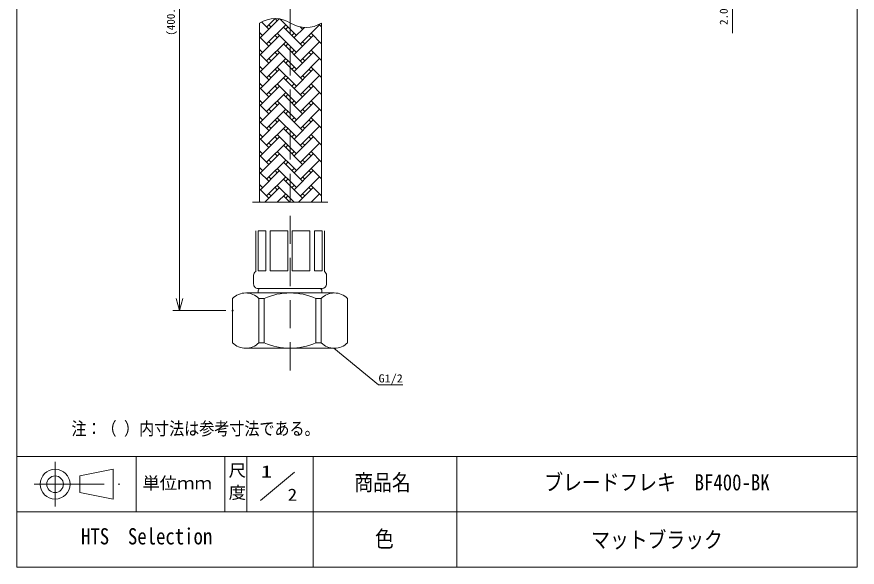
# Model space of a CAD drawing. Units: millimetres, scale not verified. Extents: x -380 to 380, y -554 to 554.
# Drawn here: x -380 to 380, y -554 to -56 of the extents above; entities that cross this region are included whole.
import ezdxf
from ezdxf.enums import TextEntityAlignment as Align

# ---------------------------------------------------------------- set-up
doc = ezdxf.new("R2010")
doc.units = ezdxf.units.MM
doc.header["$LTSCALE"] = 2
doc.header["$PDMODE"] = 32
doc.header["$PDSIZE"] = 0.8
doc.linetypes.add('USER1', pattern=[19.05, 12.7, -6.35])
doc.linetypes.add('USER2', pattern=[50.8, 31.75, -6.35, 6.35, -6.35])
doc.layers.add('0-0_0', color=7, linetype='Continuous', lineweight=15)
doc.layers.add('0-2_CLASS1', color=7, linetype='Continuous', lineweight=15)
doc.styles.add('ＭＳ ゴシック', font='')
doc.styles.get('ＭＳ ゴシック').set_extended_font_data('MS Gothic')

# ---------------------------------------------------------------- blocks, each defined once
blk = doc.blocks.new('_OPEN30')
at = {"layer": '0-0_0'}
blk.add_line((0, 0), (-4, 0), dxfattribs=at)
blk.add_lwpolyline([(-4, 1.0718), (0, 0), (-4, -1.0718)], dxfattribs=at)

msp = doc.modelspace()

# ---------------------------------------------------------------- linework, layer by layer
at = {"layer": '0-0_0', "linetype": 'USER1'}
msp.add_line((-132.857, -376.081), (-132.857, 263.919), dxfattribs=at)
at = {"layer": '0-0_0'}
for p, q in [((-232.857, -322.081), (-232.857, 209.919)), ((-142.454, -58.069), (-159.707, -75.323)), ((-146.425, -58.081), (-154.05, -65.706)), ((-146.413, -58.069), (-144.434, -60.049)), ((-142.082, -58.441), (-127.18, -73.343)), ((-160.434, -224.081), (-160.434, -62.081)), ((-158.677, -61.079), (-152.07, -67.686)), ((-136.797, -63.726), (-154.05, -80.98)), ((-152.07, -63.726), (-150.09, -65.706)), ((-138.777, -65.706), (-121.523, -82.96)), ((-134.817, -65.706), (-136.797, -67.686)), ((-119.879, -66.041), (-129.16, -75.323)), ((-123.646, -65.563), (-121.523, -67.686)), ((-106.25, -63.726), (-123.503, -80.98)), ((-123.407, -65.61), (-123.503, -65.706)), ((-106.656, -63.32), (-104.434, -65.542)), ((-104.434, -224.081), (-104.434, -62.081)), ((-160.434, -70.636), (-157.727, -73.343)), ((-159.707, -71.363), (-160.434, -72.089)), ((-160.434, -74.596), (-152.07, -82.96)), ((-142.454, -73.343), (-159.707, -90.596)), ((-146.413, -73.343), (-144.434, -75.323)), ((-144.434, -71.363), (-127.18, -88.616)), ((-129.16, -71.363), (-131.14, -73.343)), ((-111.907, -73.343), (-129.16, -90.596)), ((-115.866, -73.343), (-113.887, -75.323)), ((-113.887, -71.363), (-104.434, -80.816)), ((-136.797, -79), (-154.05, -96.253)), ((-152.07, -79), (-150.09, -80.98)), ((-138.777, -80.98), (-121.523, -98.233)), ((-134.817, -80.98), (-136.797, -82.96)), ((-106.25, -79), (-123.503, -96.253)), ((-121.523, -79), (-119.543, -80.98)), ((-160.434, -85.91), (-157.727, -88.616)), ((-159.707, -86.636), (-160.434, -87.363)), ((-160.434, -89.87), (-152.07, -98.233)), ((-142.454, -88.616), (-159.707, -105.87)), ((-146.413, -88.616), (-144.434, -90.596)), ((-144.434, -86.636), (-127.18, -103.89)), ((-129.16, -86.636), (-131.14, -88.616)), ((-111.907, -88.616), (-129.16, -105.87)), ((-115.866, -88.616), (-113.887, -90.596)), ((-113.887, -86.636), (-104.434, -96.089)), ((-136.797, -94.273), (-154.05, -111.527)), ((-152.07, -94.273), (-150.09, -96.253)), ((-138.777, -96.253), (-121.523, -113.507)), ((-134.817, -96.253), (-136.797, -98.233)), ((-106.25, -94.273), (-123.503, -111.527)), ((-121.523, -94.273), (-119.543, -96.253)), ((-160.434, -101.184), (-157.727, -103.89)), ((-159.707, -101.91), (-160.434, -102.636)), ((-160.434, -105.143), (-152.07, -113.507)), ((-142.454, -103.89), (-159.707, -121.143)), ((-146.413, -103.89), (-144.434, -105.87)), ((-144.434, -101.91), (-127.18, -119.163)), ((-129.16, -101.91), (-131.14, -103.89)), ((-111.907, -103.89), (-129.16, -121.143)), ((-115.866, -103.89), (-113.887, -105.87)), ((-113.887, -101.91), (-104.434, -111.363)), ((-136.797, -109.547), (-154.05, -126.8)), ((-152.07, -109.547), (-150.09, -111.527)), ((-138.777, -111.527), (-121.523, -128.78)), ((-134.817, -111.527), (-136.797, -113.507)), ((-106.25, -109.547), (-123.503, -126.8)), ((-121.523, -109.547), (-119.543, -111.527)), ((-160.434, -116.457), (-157.727, -119.163)), ((-159.707, -117.184), (-160.434, -117.91)), ((-160.434, -120.417), (-152.07, -128.78)), ((-142.454, -119.163), (-159.707, -136.417)), ((-146.413, -119.163), (-144.434, -121.143)), ((-144.434, -117.184), (-127.18, -134.437)), ((-129.16, -117.184), (-131.14, -119.163)), ((-111.907, -119.163), (-129.16, -136.417)), ((-115.866, -119.163), (-113.887, -121.143)), ((-113.887, -117.184), (-104.434, -126.636)), ((-136.797, -124.82), (-154.05, -142.074)), ((-152.07, -124.82), (-150.09, -126.8)), ((-138.777, -126.8), (-121.523, -144.054)), ((-134.817, -126.8), (-136.797, -128.78)), ((-106.25, -124.82), (-123.503, -142.074)), ((-121.523, -124.82), (-119.543, -126.8)), ((-160.434, -131.731), (-157.727, -134.437)), ((-159.707, -132.457), (-160.434, -133.184)), ((-160.434, -135.69), (-152.07, -144.054)), ((-142.454, -134.437), (-159.707, -151.69)), ((-146.413, -134.437), (-144.434, -136.417)), ((-144.434, -132.457), (-127.18, -149.71)), ((-129.16, -132.457), (-131.14, -134.437)), ((-111.907, -134.437), (-129.16, -151.69)), ((-115.866, -134.437), (-113.887, -136.417)), ((-113.887, -132.457), (-104.434, -141.91)), ((-136.797, -140.094), (-154.05, -157.347)), ((-152.07, -140.094), (-150.09, -142.074)), ((-138.777, -142.074), (-121.523, -159.327)), ((-134.817, -142.074), (-136.797, -144.054)), ((-106.25, -140.094), (-123.503, -157.347)), ((-121.523, -140.094), (-119.543, -142.074)), ((-160.434, -147.004), (-157.727, -149.71)), ((-159.707, -147.731), (-160.434, -148.457)), ((-160.434, -150.964), (-152.07, -159.327)), ((-142.454, -149.71), (-159.707, -166.964)), ((-146.413, -149.71), (-144.434, -151.69)), ((-144.434, -147.731), (-127.18, -164.984)), ((-129.16, -147.731), (-131.14, -149.71)), ((-111.907, -149.71), (-129.16, -166.964)), ((-115.866, -149.71), (-113.887, -151.69)), ((-113.887, -147.731), (-104.434, -157.184)), ((-136.797, -155.367), (-154.05, -172.621)), ((-152.07, -155.367), (-150.09, -157.347)), ((-138.777, -157.347), (-121.523, -174.601)), ((-134.817, -157.347), (-136.797, -159.327)), ((-106.25, -155.367), (-123.503, -172.621)), ((-121.523, -155.367), (-119.543, -157.347)), ((-160.434, -162.278), (-157.727, -164.984)), ((-159.707, -163.004), (-160.434, -163.731)), ((-160.434, -166.237), (-152.07, -174.601)), ((-142.454, -164.984), (-159.707, -182.237)), ((-146.413, -164.984), (-144.434, -166.964)), ((-144.434, -163.004), (-127.18, -180.257)), ((-129.16, -163.004), (-131.14, -164.984)), ((-111.907, -164.984), (-129.16, -182.237)), ((-115.866, -164.984), (-113.887, -166.964)), ((-113.887, -163.004), (-104.434, -172.457)), ((-136.797, -170.641), (-154.05, -187.894)), ((-152.07, -170.641), (-150.09, -172.621)), ((-138.777, -172.621), (-121.523, -189.874)), ((-134.817, -172.621), (-136.797, -174.601)), ((-106.25, -170.641), (-123.503, -187.894)), ((-121.523, -170.641), (-119.543, -172.621)), ((-160.434, -177.551), (-157.727, -180.257)), ((-159.707, -178.278), (-160.434, -179.004)), ((-160.434, -181.511), (-152.07, -189.874)), ((-142.454, -180.257), (-159.707, -197.511)), ((-146.413, -180.257), (-144.434, -182.237)), ((-144.434, -178.278), (-127.18, -195.531)), ((-129.16, -178.278), (-131.14, -180.257)), ((-111.907, -180.257), (-129.16, -197.511)), ((-115.866, -180.257), (-113.887, -182.237)), ((-113.887, -178.278), (-104.434, -187.731)), ((-136.797, -185.914), (-154.05, -203.168)), ((-152.07, -185.914), (-150.09, -187.894)), ((-138.777, -187.894), (-121.523, -205.148)), ((-134.817, -187.894), (-136.797, -189.874)), ((-106.25, -185.914), (-123.503, -203.168)), ((-121.523, -185.914), (-119.543, -187.894)), ((-160.434, -192.825), (-157.727, -195.531)), ((-159.707, -193.551), (-160.434, -194.278)), ((-160.434, -196.784), (-152.07, -205.148)), ((-142.454, -195.531), (-159.707, -212.784)), ((-146.413, -195.531), (-144.434, -197.511)), ((-144.434, -193.551), (-127.18, -210.804)), ((-129.16, -193.551), (-131.14, -195.531)), ((-111.907, -195.531), (-129.16, -212.784)), ((-115.866, -195.531), (-113.887, -197.511)), ((-113.887, -193.551), (-104.434, -203.004)), ((-136.797, -201.188), (-154.05, -218.441)), ((-152.07, -201.188), (-150.09, -203.168)), ((-138.777, -203.168), (-121.523, -220.421)), ((-134.817, -203.168), (-136.797, -205.148)), ((-106.25, -201.188), (-123.503, -218.441)), ((-121.523, -201.188), (-119.543, -203.168)), ((-160.434, -208.098), (-157.727, -210.804)), ((-159.707, -208.825), (-160.434, -209.551)), ((-160.434, -212.058), (-152.07, -220.421)), ((-142.454, -210.804), (-155.73, -224.081)), ((-146.413, -210.804), (-144.434, -212.784)), ((-144.434, -208.825), (-129.177, -224.081)), ((-129.16, -208.825), (-131.14, -210.804)), ((-111.907, -210.804), (-125.183, -224.081)), ((-115.866, -210.804), (-113.887, -212.784)), ((-113.887, -208.825), (-104.434, -218.278)), ((-152.07, -216.461), (-150.09, -218.441)), ((-136.797, -216.461), (-144.416, -224.081)), ((-138.777, -218.441), (-133.137, -224.081)), ((-134.817, -218.441), (-136.797, -220.421)), ((-121.523, -216.461), (-119.543, -218.441)), ((-106.25, -216.461), (-113.869, -224.081)), ((-98.857, -224.081), (-166.857, -224.081)), ((-160.434, -223.372), (-159.724, -224.081)), ((-163.857, -286.617), (-163.857, -250.081)), ((-161.857, -286.081), (-161.857, -250.081)), ((-161.857, -250.081), (-154.857, -250.081)), ((-154.857, -250.081), (-154.857, -286.081)), ((-150.857, -250.081), (-150.857, -286.081)), ((-150.857, -250.081), (-134.857, -250.081)), ((-134.857, -250.081), (-134.857, -286.081)), ((-130.857, -250.081), (-130.857, -286.081)), ((-130.857, -250.081), (-114.857, -250.081)), ((-114.857, -250.081), (-114.857, -286.081)), ((-110.857, -250.081), (-110.857, -286.081)), ((-110.857, -250.081), (-103.857, -250.081)), ((-103.857, -286.081), (-103.857, -250.081)), ((-101.857, -286.617), (-101.857, -250.081)), ((-161.857, -286.081), (-154.857, -286.081)), ((-150.857, -286.081), (-134.857, -286.081)), ((-130.857, -286.081), (-114.857, -286.081)), ((-110.857, -286.081), (-103.857, -286.081)), ((-165.857, -298.081), (-165.857, -290.081)), ((-99.857, -298.081), (-99.857, -290.081)), ((-103.857, -302.081), (-161.857, -302.081)), ((-184.857, -351.081), (-184.857, -311.081)), ((-93.357, -306.081), (-172.357, -306.081)), ((-161.657, -306.081), (-161.657, -304.081)), ((-161.005, -351.081), (-161.005, -311.081)), ((-161.005, -311.081), (-156.236, -311.081)), ((-156.236, -351.081), (-156.236, -311.081)), ((-109.478, -351.081), (-109.478, -311.081)), ((-109.478, -311.081), (-104.709, -311.081)), ((-104.709, -351.081), (-104.709, -311.081)), ((-104.057, -306.081), (-104.057, -304.081)), ((-80.857, -351.081), (-80.857, -311.081)), ((-190.857, -322.081), (-238.857, -322.081)), ((-93.357, -356.081), (-172.357, -356.081)), ((-161.005, -351.081), (-156.236, -351.081)), ((-109.478, -351.081), (-104.709, -351.081)), ((-112, -504), (-112, -454)), ((17.82, -454), (17.82, -554)), ((-112, -504), (-112, -554)), ((68, -504), (-112, -504)), ((17.82, -504), (17.82, -554))]:
    msp.add_line(p, q, dxfattribs=at)
for points in [[(267.143, -21.481), (267.143, -29.481), (267.143, -71.36)], [(-93.357, -356.081), (-52.857, -389.171), (-31.039, -389.171)]]:
    msp.add_lwpolyline(points, dxfattribs=at)
for centre, radius, start, end in [((-146.434, -84.581), 26.5, 58.10921, 121.89079), ((-118.434, -39.581), 26.5, 238.10921, 301.89079), ((-161.857, -290.081), 4, 120, 179.99996), ((-103.857, -290.081), 4, 359.99998, 60), ((-161.857, -298.081), 4, 179.99996, 270), ((-159.657, -304.081), 2, 89.99998, 179.99996), ((-106.057, -304.081), 2, 359.99998, 89.99996), ((-103.857, -298.081), 4, 270, 359.99998), ((-172.931, -322.804), 16.723, 44.50832, 135.49168), ((-132.857, -363.237), 57.156, 65.85597, 114.14403), ((-92.783, -322.804), 16.723, 44.50829, 135.49171), ((-172.931, -339.358), 16.723, 224.50832, 315.49168), ((-132.857, -298.925), 57.156, 245.85597, 294.14403), ((-92.783, -339.358), 16.723, 224.50829, 315.49171)]:
    msp.add_arc(centre, radius, start, end, dxfattribs=at)
msp.add_point((-184.857, -322.081), dxfattribs=at)
at = {"layer": '0-2_CLASS1'}
for p, q in [((380, -554), (380, 554)), ((-380, -454), (380, -454)), ((-272, -454), (-272, -504)), ((-192, -454), (-192, -504)), ((-172, -454), (-172, -504)), ((-322.862, -471.5), (-292.862, -465.5)), ((-292.862, -465.5), (-292.862, -492.5)), ((-128.871, -468.059), (-159.684, -493.736)), ((-322.862, -471.5), (-322.862, -486.5)), ((-322.862, -486.5), (-292.862, -492.5)), ((-380, -504), (-112, -504)), ((68, -504), (380, -504)), ((-380, -554), (380, -554))]:
    msp.add_line(p, q, dxfattribs=at)
at = {"layer": '0-2_CLASS1', "linetype": 'USER2'}
for p, q in [((-345.362, -458.707), (-345.362, -499.013)), ((-364.436, -479), (-286.701, -479))]:
    msp.add_line(p, q, dxfattribs=at)
at = {"layer": '0-2_CLASS1'}
msp.add_lwpolyline([(-380, -554), (-380, 554), (380, 554)], dxfattribs=at)
for radius in [13.5, 7.5]:
    msp.add_circle((-345.362, -479), radius, dxfattribs=at)

# ---------------------------------------------------------------- block references
at = {"layer": '0-0_0', "xscale": 2.77, "yscale": 2.77, "rotation": 270}
msp.add_blockref('_OPEN30', (-232.857, -322.081), dxfattribs=at)

# ---------------------------------------------------------------- texts
at = {"layer": '0-0_0', "style": 'ＭＳ ゴシック'}
for s, p in [('(400.0)', (-234.857, -73.581)), ('2.0', (265.143, -63.86))]:
    msp.add_text(s, height=7.331, rotation=90, dxfattribs=at).set_placement(p, align=Align.BOTTOM_LEFT)
for s, height, width, p in [('G1/2', 7.331, 1.1, (-52.857, -389.171)), ('注：（ ）内寸法は参考寸法である。', 11.73, 0.85, (-330.567, -438.081)), ('商品名', 14.66, 0.85, (-74.778, -489.127)), ('HTS\u3000Selection', 14.66, 0.85, (-321.932, -537.821)), ('色', 14.66, 0.85, (-56.119, -540.194)), ('マットブラック', 14.66, 0.85, (139.476, -540.949))]:
    msp.add_text(s, height=height, dxfattribs=dict(at, width=width)).set_placement(p, align=Align.BOTTOM_LEFT)
at = {"layer": '0-2_CLASS1', "style": 'ＭＳ ゴシック'}
for s, height, width, p in [('尺', 11, 1.05, (-188.442, -475.378)), ('1', 11, 1.4, (-159.451, -476.331)), ('単位ｍｍ', 11, 1.05, (-266.504, -486.805)), ('ブレードフレキ\u3000BF400-BK', 14.66, 0.85, (97.023, -489)), ('度', 11, 1.05, (-188.442, -495.378)), ('2', 11, 1.15, (-135.053, -497.279))]:
    msp.add_text(s, height=height, dxfattribs=dict(at, width=width)).set_placement(p, align=Align.BOTTOM_LEFT)

doc.saveas('drawing.dxf')
